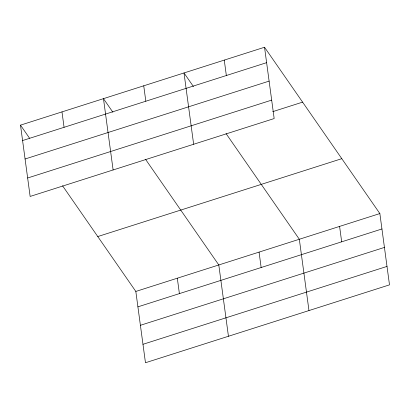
<?xml version="1.0" encoding="UTF-8"?>
<svg xmlns="http://www.w3.org/2000/svg" width="410" height="410" viewBox="0 0 410 410"><rect width="100%" height="100%" fill="white"/><g stroke="black" fill="none" stroke-linecap="round" stroke-linejoin="round"><path stroke-width="0.61" d="M264.532 47.252L274.172 118.557L30.14 196.441L20.5 125.137L264.532 47.252L379.86 213.559L389.5 284.863L145.468 362.747L135.828 291.443L62.551 185.776M22.586 140.553L266.618 62.668M25.077 158.998L269.109 81.113M27.649 178.001L271.676 100.112M272.696 111.674L302.59 102.136M97.77 236.56L341.802 158.675M135.828 291.443L379.86 213.559M137.914 306.854L381.946 228.97M140.404 325.299L384.436 247.414M142.977 344.303L387.004 266.418M193.423 86.546L184.003 72.954L193.643 144.258M226.053 133.593L299.331 239.261L308.971 310.565M112.893 112.248L103.469 98.656L113.114 169.96M145.524 159.295L218.796 264.962L228.442 336.267M20.5 125.137L29.561 138.206M339.593 226.407L341.679 241.823M259.064 252.109L261.149 267.525M224.265 60.106L226.351 75.517M177.315 278.2L179.395 293.616M143.736 85.808L145.822 101.219M61.987 111.899L64.068 127.31"/></g></svg>
